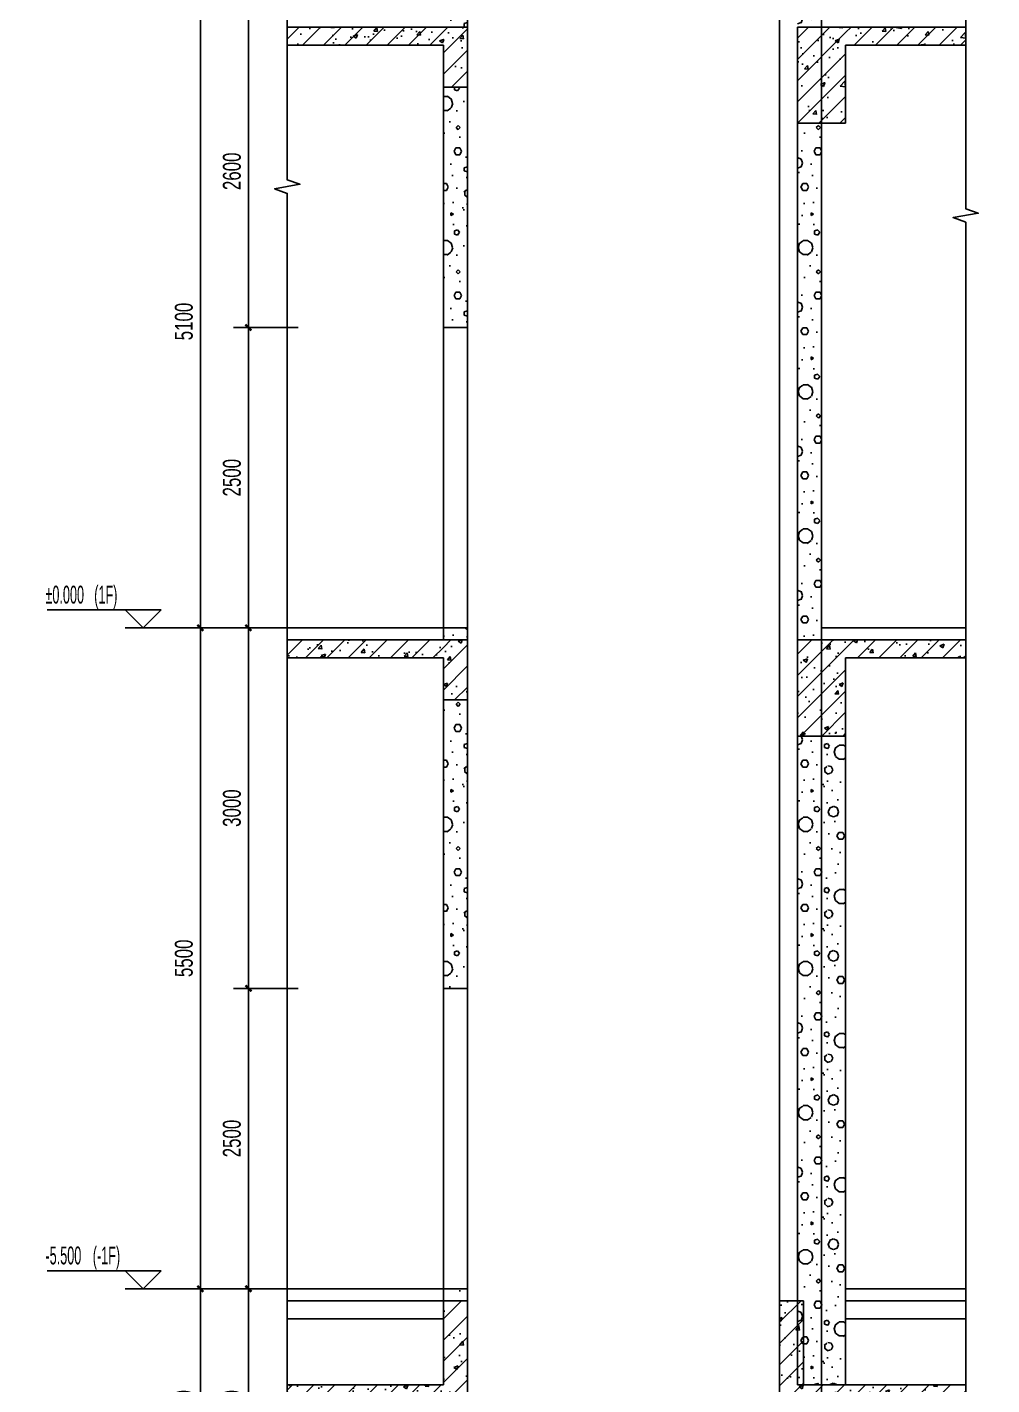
# Model space of a CAD drawing. Extents: x -26219 to 315419, y -160410 to -120810.
# Drawn here: x 294857 to 302892, y -148694 to -137394 of the extents above; entities that cross this region are included whole.
import ezdxf
from ezdxf.xclip import XClip

# ---------------------------------------------------------------- set-up
doc = ezdxf.new("R2010")
doc.units = 0
doc.header["$LTSCALE"] = 1000
doc.header["$MEASUREMENT"] = 0
doc.header["$XCLIPFRAME"] = 0
doc.linetypes.add('104-14# 核心筒$2$DOTE', pattern=[2.42, 2, -0.2, 0.02, -0.2])
for name, color, linetype in [('01-标注_尺寸', 124, 'Continuous'), ('01-标注_标高', 200, 'Continuous'), ('01-标注_符号', 200, 'Continuous'), ('02-TEXT_标注', 130, 'Continuous'), ('05-填充_天正', 26, 'Continuous'), ('104-13#14# B1核心筒$0$A-E_楼梯', 171, 'Continuous'), ('104-14# 核心筒$2$A_AXIS-轴线', 36, '104-14# 核心筒$2$DOTE'), ('A-C_窗', 140, 'Continuous'), ('A-SUR_保温', 222, 'Continuous'), ('A-SUR_看线', 231, 'Continuous'), ('A_AXIS-轴线', 36, 'Continuous'), ('A_STR-砌块墙', 121, 'Continuous'), ('A_STR-砼墙', 51, 'Continuous'), ('A_STR-砼柱', 51, 'Continuous')]:
    doc.layers.add(name, color=color, linetype=linetype)
doc.layers.add('B1幕墙$0$04-不打印_辅助线', color=165, linetype='Continuous', plot=False)
doc.styles.add('_TCH_DIM', font='ros.shx', dxfattribs={"width": 0.75, "bigfont": 'jd.shx'})
doc.styles.add('_TCH_DIM_T3', font='ros.shx', dxfattribs={"width": 0.705882, "bigfont": 'jd.shx'})
doc.dimstyles.new('_TCH_ARCH&&50', dxfattribs={"dimtxt": 148.75, "dimasz": 50, "dimexe": 125, "dimexo": 150, "dimgap": 63.125, "dimtad": 1, "dimdec": 0, "dimzin": 0, "dimdsep": 46, "dimtxsty": '_TCH_DIM_T3', "dimblk": 'ARCHTICK', "dimcen": 0.09, "dimclrt": 7, "dimazin": 2, "dimtfac": 1, "dimtdec": 0, "dimtix": 1, "dimtmove": 2, "dimatfit": 3, "dimfxl": 0, "dimtolj": 1, "dimtzin": 0, "dimarcsym": 0})
pattern_1 = [(0, (177, -183), (300, 600), [0, -600]), (0, (-174, -264), (300, 600), [0, -600]), (0, (21, -270), (300, 600), [0, -600]), (0, (234, -93), (300, 600), [0, -600]), (0, (-15, -300), (300, 600), [0, -600]), (0, (294, 285), (300, 600), [0, -600]), (0, (111, 237), (300, 600), [0, -600]), (0, (207, 162), (300, 600), [0, -600]), (0, (-282, 150), (300, 600), [0, -600]), (0, (12, 123), (300, 600), [0, -600]), (0, (-102, -30), (300, 600), [0, -600]), (0, (-96, -255), (300, 600), [0, -600]), (0, (129, -279), (300, 600), [0, -600]), (0, (294, -15), (300, 600), [0, -600]), (0, (-267, -108), (300, 600), [0, -600]), (0, (-216, -6), (300, 600), [0, -600]), (0, (18, -48), (300, 600), [0, -600]), (0, (-66, -135), (300, 600), [0, -600]), (0, (-114, 63), (300, 600), [0, -600]), (0, (-39, 288), (300, 600), [0, -600]), (0, (-243, -234), (300, 600), [0, -600]), (0, (87, 165), (300, 600), [0, -600]), (0, (-192, 174), (300, 600), [0, -600]), (0, (-240, 252), (300, 600), [0, -600]), (130.601294, (257.143, 97.143), (-1499.9999834, 1800.000008), [26.3416, -11037.111]), (18.43495, (214.29, 108.57), (1499.999994, 599.999996), [27.1052, -3767.6279]), (90, (214.3, 82.86), (300, 600), [25.7143, -1174.2857]), (161.56505, (240, 74.29), (-1500.000008, 599.999955), [27.1052, -3767.6279]), (53.130102, (240, 74.29), (300, 600), [28.5714, -2971.4285]), (135, (262.86, -231.43), (-300.00004, 599.99996), [24.2437, -1672.8126]), (45, (228.57, -231.43), (300, 600), [24.2437, -1672.8126]), (135, (245.71, -248.57), (-300.00004, 599.99996), [24.2437, -1672.8126]), (45, (245.71, -248.57), (300, 600), [24.2437, -1672.8126]), (116.56505, (-25.7, 171.43), (-5e-05, 1200), [31.9438, -638.8765]), (180, (-40, 200), (-300, 600), [34.2857, -565.7142]), (63.43495, (-88.57, 171.43), (3e-06, 1200), [31.9438, -638.8765]), (116.56505, (-74.3, 142.86), (-5e-05, 1200), [31.9438, -638.8765]), (0, (-74.3, 142.86), (300, 600), [34.2857, -565.7142]), (63.43495, (-40, 142.86), (3e-06, 1200), [31.9438, -638.8765]), (107.102728, (200, -31.429), (-899.9999656, 3000.0000048), [38.8613, -16282.9025]), (143.972626, (188.57, 5.714), (-5699.999928, 4199.999995), [38.8613, -8122.02]), (180, (157.14, 28.6), (-300, 600), [37.1429, -562.8571]), (36.027373, (88.57, 5.714), (5699.999958, 4199.999955), [38.8613, -8122.02]), (71.56505, (77.14, -28.57), (900.000005, 2999.999995), [36.1403, -3758.5928]), (107.102728, (88.571, -65.714), (-899.9999656, 3000.0000048), [38.8613, -16282.9025]), (143.972626, (120, -88.57), (-5699.999928, 4199.999995), [38.8613, -8122.02]), (0, (120, -88.6), (300, 600), [37.1429, -562.8571]), (36.027373, (157.143, -88.57), (5699.999958, 4199.999955), [38.8613, -8122.02]), (71.56505, (188.57, -65.71), (900.000005, 2999.999995), [36.1403, -3758.5928]), (150.255118, (205.714, 248.57), (-900.000002, 599.999993), [23.035, -4814.3196]), (90, (185.7, 237.14), (300, 600), [22.8571, -1177.1427]), (29.744881, (185.714, 237.14), (900, 599.999997), [23.035, -4814.3196]), (116.56505, (65.7, -177.14), (-5e-05, 1200), [31.9438, -638.8765]), (168.690067, (51.43, -148.57), (-2700.000002, 599.999985), [29.1373, -6089.6855]), (41.185925, (0, -162.857), (7499.9999546, 6599.9999423), [30.3718, -12725.802]), (90, (0, -191.43), (300, 600), [28.5714, -1171.4285]), (138.814074, (22.857, -211.429), (-7499.9998667, 6600.000042), [30.3718, -12725.802]), (16.699244, (22.857, -211.429), (9899.9999255, 2999.9999686), [29.8295, -12498.5375]), (60.945396, (51.43, -202.857), (299.9999992, 599.9999947), [29.4161, -12325.3395]), (109.983106, (-185.714, 74.286), (-1500.0000056, 4199.9999889), [33.442, -14012.1975]), (155.556045, (-197.143, 105.714), (-3900.0000149, 1799.9999626), [34.523, -14465.1315]), (24.443955, (-260, 105.714), (3900.000002, 1799.9999913), [34.523, -14465.1315]), (70.016893, (-271.429, 74.286), (1500.0000045, 4199.9999896), [33.442, -14012.1975]), (109.983106, (-260, 42.857), (-1500.0000056, 4199.9999889), [33.442, -14012.1975]), (160.016893, (-228.57, 31.43), (-1500.000001, 599.999973), [33.442, -6989.3775]), (19.983107, (-228.57, 31.43), (1499.999992, 599.999999), [33.442, -6989.3775]), (70.016893, (-197.143, 42.857), (1500.0000045, 4199.9999896), [33.442, -14012.1975]), (122.005383, (37.14, 20), (-300.00004, 599.999969), [26.9542, -5633.434]), (18.43495, (-2.86, 34.29), (1499.999994, 599.999996), [27.1052, -3767.6279]), (90, (-2.86, 8.57), (300, 600), [25.7143, -1174.2857]), (161.56505, (22.86, 0), (-1500.000008, 599.999955), [27.1052, -3767.6279]), (54.462322, (22.857, 0), (2099.999997, 2999.9999955), [24.5781, -10298.2115]), (116.56505, (-137.14, -125.7), (-5e-05, 1200), [31.9438, -638.8765]), (180, (-151.4, -97.14), (-300, 600), [31.4286, -568.5714]), (59.036243, (-200, -125.714), (300.000001, 599.999997), [33.3197, -6963.822]), (120.963756, (-182.857, -154.286), (-300.000041, 599.9999724), [33.3197, -6963.822]), (0, (-182.86, -154.3), (300, 600), [31.4286, -568.5714]), (63.43495, (-151.43, -154.3), (3e-06, 1200), [31.9438, -638.8765])]
pattern_2 = [(45, (0, 0), (-88.388348, 88.388348), []), (50, (0, 0), (358.6301, -31.37607), [37.5, -412.5]), (355, (0, 0), (-69.37567, 376.09607), [30, -330]), (100.4514, (29.9, -2.6), (289.2547, 344.71977), [31.8701, -350.57106]), (46.1842, (0, 100), (533.6205, -82.7595), [56.25, -618.75]), (96.6356, (44.47, 93.1), (467.33135, 487.0589), [47.8051, -525.8565]), (351.1842, (0, 100), (467.331, 487.0593), [45, -495]), (21, (50, 75), (298.45353, -201.30945), [37.5, -412.5]), (326, (50, 75), (121.65767, 362.57502), [30, -330]), (71.4514, (74.87, 58.22), (420.1113, 161.26525), [31.8701, -350.57106]), (37.5, (0, 0), (6.07993, 166.446927), [0, -326, 0, -335, 0, -331.25]), (7.5, (0, 0), (131.53477, 197.20586), [0, -191, 0, -318.5, 0, -126.25]), (327.5, (-111.5, 0), (266.91122, -11.277436), [0, -125, 0, -390, 0, -517.5]), (317.5, (-161.5, 0), (291.59308, 50.05249), [0, -162.5, 0, -259, 0, -367.5])]

# ---------------------------------------------------------------- blocks, each defined once
blk = doc.blocks.new('B1幕墙')
at = {"layer": 'B1幕墙$0$04-不打印_辅助线'}
blk.add_lwpolyline([(-19723, 110825), (-17951, 111952), (-14731, 106890), (-10015, 109890), (-6726, 109890), (-6726, 107690), (-6591, 107690), (-6591, 96729), (-3286, 91533), (-3400, 91461), (-610, 87073), (-44110, 59404), (-49480, 60532), (-116340, 165647), (-95570, 173812), (-95424, 173440), (-115742, 165453), (-49233, 60889), (-44187, 59829), (-1077, 87250), (-3868, 91637), (-3501, 91871)], dxfattribs=at)
blk = doc.blocks.new('104-13#14# B1核心筒')
at = {"layer": '104-13#14# B1核心筒$0$A-E_楼梯', "rotation": 57.54087654752239}
blk.add_blockref('B1幕墙', (289197.1, 8062.4), dxfattribs=at)
blk = doc.blocks.new('104-14# 核心筒')
at = {"layer": '104-14# 核心筒$2$A_AXIS-轴线'}
for p, q in [((-9370.1, 96800), (120259.9, 96800)), ((-24839, 16700), (120259.9, 16700)), ((-24839, 11750), (120259.9, 11750))]:
    blk.add_line(p, q, dxfattribs=at)
blk = doc.blocks.new('_ArchTick')
at = {"color": 0, "linetype": 'ByBlock', "const_width": 0.4}
blk.add_lwpolyline([(-0.5, -0.5), (0.5, 0.5)], dxfattribs=at)
blk = doc.blocks.new('*D973')
at = {"layer": '01-标注_尺寸', "color": 0, "lineweight": -2, "transparency": 16777216}
for p, q in [((296715, -147894), (296175, -147894)), ((296300, -149894), (296300, -147894)), ((296715, -149894), (296175, -149894))]:
    blk.add_line(p, q, dxfattribs=at)
at = {"layer": 'Defpoints', "color": 0, "transparency": 16777216}
for p in [(296300, -147894), (296865, -147894), (296865, -149894)]:
    blk.add_point(p, dxfattribs=at)
at = {"layer": '01-标注_尺寸', "color": 0, "lineweight": -2, "transparency": 16777216, "xscale": 50, "yscale": 50, "zscale": 50}
for p, rotation in [((296300, -147894), 90), ((296300, -149894), 270)]:
    blk.add_blockref('_ArchTick', p, dxfattribs=dict(at, rotation=rotation))
at = {"layer": '01-标注_尺寸', "color": 7, "transparency": 16777216, "insert": (296163, -148894), "char_height": 148.8, "attachment_point": 5, "rotation": 90, "style": '_TCH_DIM_T3'}
blk.add_mtext('\\A1;2000', dxfattribs=at)
blk = doc.blocks.new('*D974')
at = {"layer": '01-标注_尺寸', "color": 0, "lineweight": -2, "transparency": 16777216}
for p, q in [((296715, -142394), (296175, -142394)), ((296300, -147894), (296300, -142394)), ((296715, -147894), (296175, -147894))]:
    blk.add_line(p, q, dxfattribs=at)
at = {"layer": 'Defpoints', "color": 0, "transparency": 16777216}
for p in [(296300, -142394), (296865, -142394), (296865, -147894)]:
    blk.add_point(p, dxfattribs=at)
at = {"layer": '01-标注_尺寸', "color": 0, "lineweight": -2, "transparency": 16777216, "xscale": 50, "yscale": 50, "zscale": 50}
for p, rotation in [((296300, -142394), 90), ((296300, -147894), 270)]:
    blk.add_blockref('_ArchTick', p, dxfattribs=dict(at, rotation=rotation))
at = {"layer": '01-标注_尺寸', "color": 7, "transparency": 16777216, "insert": (296163, -145144), "char_height": 148.8, "attachment_point": 5, "rotation": 90, "style": '_TCH_DIM_T3'}
blk.add_mtext('\\A1;5500', dxfattribs=at)
blk = doc.blocks.new('*D975')
at = {"layer": '01-标注_尺寸', "color": 0, "lineweight": -2, "transparency": 16777216}
for p, q in [((296715, -137294), (296175, -137294)), ((296300, -142394), (296300, -137294)), ((296715, -142394), (296175, -142394))]:
    blk.add_line(p, q, dxfattribs=at)
at = {"layer": 'Defpoints', "color": 0, "transparency": 16777216}
for p in [(296300, -137294), (296865, -137294), (296865, -142394)]:
    blk.add_point(p, dxfattribs=at)
at = {"layer": '01-标注_尺寸', "color": 0, "lineweight": -2, "transparency": 16777216, "xscale": 50, "yscale": 50, "zscale": 50}
for p, rotation in [((296300, -137294), 90), ((296300, -142394), 270)]:
    blk.add_blockref('_ArchTick', p, dxfattribs=dict(at, rotation=rotation))
at = {"layer": '01-标注_尺寸', "color": 7, "transparency": 16777216, "insert": (296163, -139844), "char_height": 148.8, "attachment_point": 5, "rotation": 90, "style": '_TCH_DIM_T3'}
blk.add_mtext('\\A1;5100', dxfattribs=at)
blk = doc.blocks.new('*D979')
at = {"layer": '01-标注_尺寸', "color": 0, "lineweight": -2, "transparency": 16777216}
for p, q in [((297115, -147894), (296575, -147894)), ((296700, -149894), (296700, -147894)), ((297115, -149894), (296575, -149894))]:
    blk.add_line(p, q, dxfattribs=at)
at = {"layer": 'Defpoints', "color": 0, "transparency": 16777216}
for p in [(296700, -147894), (297265, -147894), (297265, -149894)]:
    blk.add_point(p, dxfattribs=at)
at = {"layer": '01-标注_尺寸', "color": 0, "lineweight": -2, "transparency": 16777216, "xscale": 50, "yscale": 50, "zscale": 50}
for p, rotation in [((296700, -147894), 90), ((296700, -149894), 270)]:
    blk.add_blockref('_ArchTick', p, dxfattribs=dict(at, rotation=rotation))
at = {"layer": '01-标注_尺寸', "color": 7, "transparency": 16777216, "insert": (296563, -148894), "char_height": 148.8, "attachment_point": 5, "rotation": 90, "style": '_TCH_DIM_T3'}
blk.add_mtext('\\A1;2000', dxfattribs=at)
blk = doc.blocks.new('*D980')
at = {"layer": '01-标注_尺寸', "color": 0, "lineweight": -2, "transparency": 16777216}
for p, q in [((297115, -145394), (296575, -145394)), ((296700, -147894), (296700, -145394)), ((297115, -147894), (296575, -147894))]:
    blk.add_line(p, q, dxfattribs=at)
at = {"layer": 'Defpoints', "color": 0, "transparency": 16777216}
for p in [(296700, -145394), (297265, -145394), (297265, -147894)]:
    blk.add_point(p, dxfattribs=at)
at = {"layer": '01-标注_尺寸', "color": 0, "lineweight": -2, "transparency": 16777216, "xscale": 50, "yscale": 50, "zscale": 50}
for p, rotation in [((296700, -145394), 90), ((296700, -147894), 270)]:
    blk.add_blockref('_ArchTick', p, dxfattribs=dict(at, rotation=rotation))
at = {"layer": '01-标注_尺寸', "color": 7, "transparency": 16777216, "insert": (296563, -146644), "char_height": 148.8, "attachment_point": 5, "rotation": 90, "style": '_TCH_DIM_T3'}
blk.add_mtext('\\A1;2500', dxfattribs=at)
blk = doc.blocks.new('*D981')
at = {"layer": '01-标注_尺寸', "color": 0, "lineweight": -2, "transparency": 16777216}
for p, q in [((297115, -142394), (296575, -142394)), ((296700, -145394), (296700, -142394)), ((297115, -145394), (296575, -145394))]:
    blk.add_line(p, q, dxfattribs=at)
at = {"layer": 'Defpoints', "color": 0, "transparency": 16777216}
for p in [(296700, -142394), (297265, -142394), (297265, -145394)]:
    blk.add_point(p, dxfattribs=at)
at = {"layer": '01-标注_尺寸', "color": 0, "lineweight": -2, "transparency": 16777216, "xscale": 50, "yscale": 50, "zscale": 50}
for p, rotation in [((296700, -142394), 90), ((296700, -145394), 270)]:
    blk.add_blockref('_ArchTick', p, dxfattribs=dict(at, rotation=rotation))
at = {"layer": '01-标注_尺寸', "color": 7, "transparency": 16777216, "insert": (296563, -143894), "char_height": 148.8, "attachment_point": 5, "rotation": 90, "style": '_TCH_DIM_T3'}
blk.add_mtext('\\A1;3000', dxfattribs=at)
blk = doc.blocks.new('*D982')
at = {"layer": '01-标注_尺寸', "color": 0, "lineweight": -2, "transparency": 16777216}
for p, q in [((297115, -139894), (296575, -139894)), ((296700, -142394), (296700, -139894)), ((297115, -142394), (296575, -142394))]:
    blk.add_line(p, q, dxfattribs=at)
at = {"layer": 'Defpoints', "color": 0, "transparency": 16777216}
for p in [(296700, -139894), (297265, -139894), (297265, -142394)]:
    blk.add_point(p, dxfattribs=at)
at = {"layer": '01-标注_尺寸', "color": 0, "lineweight": -2, "transparency": 16777216, "xscale": 50, "yscale": 50, "zscale": 50}
for p, rotation in [((296700, -139894), 90), ((296700, -142394), 270)]:
    blk.add_blockref('_ArchTick', p, dxfattribs=dict(at, rotation=rotation))
at = {"layer": '01-标注_尺寸', "color": 7, "transparency": 16777216, "insert": (296563, -141144), "char_height": 148.8, "attachment_point": 5, "rotation": 90, "style": '_TCH_DIM_T3'}
blk.add_mtext('\\A1;2500', dxfattribs=at)
blk = doc.blocks.new('*D983')
at = {"layer": '01-标注_尺寸', "color": 0, "lineweight": -2, "transparency": 16777216}
for p, q in [((297115, -137294), (296575, -137294)), ((296700, -139894), (296700, -137294)), ((297115, -139894), (296575, -139894))]:
    blk.add_line(p, q, dxfattribs=at)
at = {"layer": 'Defpoints', "color": 0, "transparency": 16777216}
for p in [(296700, -137294), (297265, -137294), (297265, -139894)]:
    blk.add_point(p, dxfattribs=at)
at = {"layer": '01-标注_尺寸', "color": 0, "lineweight": -2, "transparency": 16777216, "xscale": 50, "yscale": 50, "zscale": 50}
for p, rotation in [((296700, -137294), 90), ((296700, -139894), 270)]:
    blk.add_blockref('_ArchTick', p, dxfattribs=dict(at, rotation=rotation))
at = {"layer": '01-标注_尺寸', "color": 7, "transparency": 16777216, "insert": (296563, -138594), "char_height": 148.8, "attachment_point": 5, "rotation": 90, "style": '_TCH_DIM_T3'}
blk.add_mtext('\\A1;2600', dxfattribs=at)

msp = doc.modelspace()

# ---------------------------------------------------------------- hatches: boundary and pattern name
at = {"layer": '05-填充_天正'}
h = msp.add_hatch(dxfattribs=at)
h.set_pattern_fill('加气混凝土', color=256, scale=50, style=0)
h.set_pattern_definition(pattern_1)
h.paths.add_polyline_path([(301273.7, -137394.1), (301473.7, -137394.1), (301473.7, -133694.1), (301273.7, -133694.1)])
h = msp.add_hatch(dxfattribs=at)
h.set_pattern_fill('加气混凝土', color=256, scale=50, style=0)
h.set_pattern_definition(pattern_1)
h.paths.add_polyline_path([(298323.7, -137394.1), (298523.7, -137394.1), (298523.7, -137294.1), (298323.7, -137294.1)])
h = msp.add_hatch(dxfattribs=at)
h.set_pattern_fill('钢筋混凝土', color=256, scale=50, style=0)
h.set_pattern_definition(pattern_2)
h.paths.add_polyline_path([(298323.7, -137544.1), (298323.7, -137394.1), (297023.7, -137394.1), (297023.7, -137544.1)])
h = msp.add_hatch(dxfattribs=at)
h.set_pattern_fill('钢筋混凝土', color=256, scale=50, style=0)
h.set_pattern_definition(pattern_2)
h.paths.add_polyline_path([(298323.7, -137894.1), (298523.7, -137894.1), (298523.7, -137394.1), (298323.7, -137394.1)])
h = msp.add_hatch(dxfattribs=at)
h.set_pattern_fill('钢筋混凝土', color=256, scale=50, style=0)
h.set_pattern_definition(pattern_2)
h.paths.add_polyline_path([(301273.7, -138194.1), (301673.7, -138194.1), (301673.7, -137394.1), (301273.7, -137394.1)])
h = msp.add_hatch(dxfattribs=at)
h.set_pattern_fill('钢筋混凝土', color=256, scale=50, style=0)
h.set_pattern_definition(pattern_2)
h.paths.add_polyline_path([(301673.7, -137394.1), (301673.7, -137544.1), (302673.7, -137544.1), (302673.7, -137394.1)])
h = msp.add_hatch(dxfattribs=at)
h.set_pattern_fill('加气混凝土', color=256, scale=50, style=0)
h.set_pattern_definition(pattern_1)
h.paths.add_polyline_path([(298523.7, -137894.1), (298323.7, -137894.1), (298323.7, -139894.1), (298523.7, -139894.1)])
h = msp.add_hatch(dxfattribs=at)
h.set_pattern_fill('加气混凝土', color=256, scale=50, style=0)
h.set_pattern_definition(pattern_1)
h.paths.add_polyline_path([(301273.7, -142494.1), (301473.7, -142494.1), (301473.7, -138194.1), (301273.7, -138194.1)])
h = msp.add_hatch(dxfattribs=at)
h.set_pattern_fill('加气混凝土', color=256, scale=50, style=0)
h.set_pattern_definition(pattern_1)
h.paths.add_polyline_path([(298323.7, -142494.1), (298523.7, -142494.1), (298523.7, -142394.1), (298323.7, -142394.1)])
h = msp.add_hatch(dxfattribs=at)
h.set_pattern_fill('钢筋混凝土', color=256, scale=50, style=0)
h.set_pattern_definition(pattern_2)
h.paths.add_polyline_path([(298323.7, -142644.1), (298323.7, -142494.1), (297023.7, -142494.1), (297023.7, -142644.1)])
h = msp.add_hatch(dxfattribs=at)
h.set_pattern_fill('钢筋混凝土', color=256, scale=50, style=0)
h.set_pattern_definition(pattern_2)
h.paths.add_polyline_path([(298323.7, -142994.1), (298523.7, -142994.1), (298523.7, -142494.1), (298323.7, -142494.1)])
h = msp.add_hatch(dxfattribs=at)
h.set_pattern_fill('钢筋混凝土', color=256, scale=50, style=0)
h.set_pattern_definition(pattern_2)
h.paths.add_polyline_path([(301273.7, -143294.1), (301673.7, -143294.1), (301673.7, -142494.1), (301273.7, -142494.1)])
h = msp.add_hatch(dxfattribs=at)
h.set_pattern_fill('钢筋混凝土', color=256, scale=50, style=0)
h.set_pattern_definition(pattern_2)
h.paths.add_polyline_path([(301673.7, -142494.1), (301673.7, -142644.1), (302673.7, -142644.1), (302673.7, -142494.1)])
h = msp.add_hatch(dxfattribs=at)
h.set_pattern_fill('加气混凝土', color=256, scale=50, style=0)
h.set_pattern_definition(pattern_1)
h.paths.add_polyline_path([(298523.7, -142994.1), (298323.7, -142994.1), (298323.7, -145394.1), (298523.7, -145394.1)])
h = msp.add_hatch(dxfattribs=at)
h.set_pattern_fill('加气混凝土', color=256, scale=50, style=0)
h.set_pattern_definition(pattern_1)
h.paths.add_polyline_path([(301673.7, -143294.1), (301273.7, -143294.1), (301273.7, -148694.1), (301673.7, -148694.1)])
h = msp.add_hatch(dxfattribs=at)
h.set_pattern_fill('加气混凝土', color=256, scale=50, style=0)
h.set_pattern_definition(pattern_1)
h.paths.add_polyline_path([(298523.7, -147994.1), (298523.7, -147894.1), (298323.7, -147894.1), (298323.7, -147994.1)])
h = msp.add_hatch(dxfattribs=at)
h.set_pattern_fill('钢筋混凝土', color=256, scale=50, style=0)
h.set_pattern_definition([(45, (0, 600), (-88.388348, 88.388348), []), (50, (0, 600), (358.6301, -31.37607), [37.5, -412.5]), (355, (0, 600), (-69.37567, 376.09607), [30, -330]), (100.4514, (29.9, 597.4), (289.2547, 344.71977), [31.8701, -350.57106]), (46.1842, (0, 700), (533.6205, -82.7595), [56.25, -618.75]), (96.6356, (44.47, 693.1), (467.33135, 487.0589), [47.8051, -525.8565]), (351.1842, (0, 700), (467.331, 487.0593), [45, -495]), (21, (50, 675), (298.45353, -201.30945), [37.5, -412.5]), (326, (50, 675), (121.65767, 362.57502), [30, -330]), (71.4514, (74.87, 658.22), (420.1113, 161.26525), [31.8701, -350.57106]), (37.5, (0, 600), (6.07993, 166.446927), [0, -326, 0, -335, 0, -331.25]), (7.5, (0, 600), (131.53477, 197.20586), [0, -191, 0, -318.5, 0, -126.25]), (327.5, (-111.5, 600), (266.91122, -11.277436), [0, -125, 0, -390, 0, -517.5]), (317.5, (-161.5, 600), (291.59308, 50.05249), [0, -162.5, 0, -259, 0, -367.5])])
h.paths.add_polyline_path([(302673.7, -148694.1), (301323.7, -148694.1), (301323.7, -147994.1), (301123.7, -147994.1), (301123.7, -149894.1), (298523.7, -149894.1), (298523.7, -147994.1), (298323.7, -147994.1), (298323.7, -148694.1), (297023.7, -148694.1), (297023.7, -149394.1), (297304.1, -149394.1), (297823.7, -150594.1), (301823.7, -150594.1), (302343.3, -149394.1), (302673.7, -149394.1)])

# ---------------------------------------------------------------- linework, layer by layer
msp.add_line((298523.7, -147894.1), (298523.7, -128294.1))
at = {"layer": '01-标注_标高'}
for p, q in [((295975, -142244.1), (295025, -142244.1)), ((295825, -142394.1), (295675, -142244.1)), ((295825, -142394.1), (295975, -142244.1)), ((296175, -142394.1), (295675, -142394.1)), ((295975, -147744.1), (295025, -147744.1)), ((295825, -147894.1), (295675, -147744.1)), ((295825, -147894.1), (295975, -147744.1)), ((296175, -147894.1), (295675, -147894.1))]:
    msp.add_line(p, q, dxfattribs=at)
at = {"layer": '01-标注_符号'}
for points in [[(297023.7, -149810.7), (297023.7, -138777.4), (296918.7, -138739.2), (297128.7, -138702.1), (297023.7, -138664.9), (297023.7, -127631.6)], [(302673.7, -149928.6), (302673.7, -139017.6), (302568.7, -138979.4), (302778.7, -138942.3), (302673.7, -138905.1), (302673.7, -127994.1)]]:
    msp.add_lwpolyline(points, dxfattribs=at)
at = {"layer": 'A-C_窗'}
for p, q in [((298323.7, -139894.1), (298323.7, -142394.1)), ((298523.7, -142394.1), (298523.7, -139894.1)), ((298323.7, -145394.1), (298323.7, -147894.1)), ((298523.7, -147894.1), (298523.7, -145394.1))]:
    msp.add_line(p, q, dxfattribs=at)
at = {"layer": 'A-SUR_保温'}
for p, q in [((297023.7, -142394.1), (298323.7, -142394.1)), ((301473.7, -142394.1), (302673.7, -142394.1)), ((297023.7, -147894.1), (298323.7, -147894.1)), ((301673.7, -147894.1), (302673.7, -147894.1))]:
    msp.add_line(p, q, dxfattribs=at)
at = {"layer": 'A-SUR_看线'}
msp.add_line((301123.7, -127894.1), (301123.7, -149894.1), dxfattribs=at)
at = {"layer": 'A_AXIS-轴线'}
msp.add_line((301473.7, -150194.1), (301473.7, -127694.1), dxfattribs=at)
at = {"layer": 'A_STR-砌块墙'}
for p, q in [((298323.7, -137894.1), (298323.7, -139894.1)), ((298523.7, -139894.1), (298523.7, -137894.1)), ((301273.7, -138194.1), (301273.7, -142494.1)), ((301473.7, -138194.1), (301473.7, -142494.1)), ((298323.7, -139894.1), (298523.7, -139894.1)), ((298523.7, -142394.1), (298323.7, -142394.1)), ((298323.7, -142394.1), (298323.7, -142494.1)), ((298523.7, -142494.1), (298523.7, -142394.1)), ((298323.7, -142994.1), (298323.7, -145394.1)), ((298523.7, -145394.1), (298523.7, -142994.1)), ((301273.7, -143294.1), (301273.7, -148694.1)), ((301673.7, -143294.1), (301673.7, -148694.1)), ((298323.7, -145394.1), (298523.7, -145394.1)), ((298523.7, -147894.1), (298323.7, -147894.1)), ((298323.7, -147894.1), (298323.7, -147994.1)), ((298523.7, -147994.1), (298523.7, -147894.1)), ((298323.7, -147994.1), (298523.7, -147994.1)), ((301673.7, -148694.1), (301273.7, -148694.1))]:
    msp.add_line(p, q, dxfattribs=at)
at = {"layer": 'A_STR-砼墙'}
for p, q in [((297023.7, -137394.1), (298323.7, -137394.1)), ((297023.7, -137394.1), (297023.7, -137544.1)), ((301673.7, -137394.1), (302673.7, -137394.1)), ((302673.7, -137394.1), (302673.7, -137544.1)), ((297023.7, -137544.1), (298323.7, -137544.1)), ((301673.7, -137544.1), (302673.7, -137544.1)), ((297023.7, -142494.1), (298323.7, -142494.1)), ((297023.7, -142494.1), (297023.7, -142644.1)), ((301673.7, -142494.1), (302673.7, -142494.1)), ((302673.7, -142494.1), (302673.7, -142644.1)), ((297023.7, -142644.1), (298323.7, -142644.1)), ((301673.7, -142644.1), (302673.7, -142644.1)), ((297023.7, -147994.1), (298323.7, -147994.1)), ((301673.7, -147994.1), (302673.7, -147994.1)), ((302673.7, -147994.1), (302673.7, -148144.1)), ((297023.7, -148144.1), (298323.7, -148144.1)), ((301673.7, -148144.1), (302673.7, -148144.1))]:
    msp.add_line(p, q, dxfattribs=at)
at = {"layer": 'A_STR-砼柱'}
for p, q in [((298523.7, -137394.1), (298323.7, -137394.1)), ((298523.7, -137894.1), (298523.7, -137394.1)), ((301673.7, -137394.1), (301273.7, -137394.1)), ((301273.7, -137394.1), (301273.7, -138194.1)), ((298323.7, -137544.1), (298323.7, -137894.1)), ((301673.7, -138194.1), (301673.7, -137544.1)), ((298323.7, -137894.1), (298523.7, -137894.1)), ((301273.7, -138194.1), (301673.7, -138194.1)), ((298523.7, -142494.1), (298323.7, -142494.1)), ((298523.7, -142994.1), (298523.7, -142494.1)), ((301673.7, -142494.1), (301273.7, -142494.1)), ((301273.7, -142494.1), (301273.7, -143294.1)), ((298323.7, -142644.1), (298323.7, -142994.1)), ((301673.7, -143294.1), (301673.7, -142644.1)), ((298323.7, -142994.1), (298523.7, -142994.1)), ((301273.7, -143294.1), (301673.7, -143294.1)), ((298523.7, -147994.1), (298323.7, -147994.1)), ((298323.7, -147994.1), (298323.7, -148694.1)), ((298523.7, -149894.1), (298523.7, -147994.1)), ((301123.7, -149894.1), (301123.7, -147994.1)), ((301123.7, -147994.1), (301323.7, -147994.1)), ((301323.7, -147994.1), (301323.7, -148694.1)), ((297023.7, -148694.1), (298323.7, -148694.1)), ((302673.7, -148694.1), (301323.7, -148694.1))]:
    msp.add_line(p, q, dxfattribs=at)

# ---------------------------------------------------------------- block references
ref = msp.add_blockref('104-13#14# B1核心筒', (83110.6, -136819.8))
XClip(ref).set_block_clipping_path([(166599.9946633652, -1823.14907876), (171999.9946633652, 8745.6171003908)])
ref = msp.add_blockref('104-14# 核心筒', (243788.7, -236343.4))
XClip(ref).set_block_clipping_path([(32000, 95800), (42400, 107298.7390783391)])
ref = msp.add_blockref('104-14# 核心筒', (201591, -159600))
XClip(ref).set_block_clipping_path([(32000, 6700), (42400, 18198.7390783391)])

# ---------------------------------------------------------------- texts
at = {"layer": '02-TEXT_标注', "style": '_TCH_DIM', "width": 0.529412}
for s, p in [('%%P0.000', (295010, -142191.6)), ('(1F)', (295416.2, -142191.6)), ('-5.500', (295010, -147691.6)), ('(-1F)', (295404.1, -147691.6))]:
    msp.add_text(s, height=148.75, dxfattribs=at).set_placement(p)

# ---------------------------------------------------------------- dimensions: what is measured, and where the dimension line sits
at = {"layer": '01-标注_尺寸'}
for p1, p2, picture, middle in [((296864.6, -142394.1), (296864.6, -137294.1), '*D975', (296162.5, -139844.1)), ((297264.6, -139894.1), (297264.6, -137294.1), '*D983', (296562.5, -138594.1)), ((297264.6, -142394.1), (297264.6, -139894.1), '*D982', (296562.5, -141144.1)), ((296864.6, -147894.1), (296864.6, -142394.1), '*D974', (296162.5, -145144.1)), ((297264.6, -145394.1), (297264.6, -142394.1), '*D981', (296562.5, -143894.1)), ((297264.6, -147894.1), (297264.6, -145394.1), '*D980', (296562.5, -146644.1)), ((296864.6, -149894.1), (296864.6, -147894.1), '*D973', (296162.5, -148894.1)), ((297264.6, -149894.1), (297264.6, -147894.1), '*D979', (296562.5, -148894.1))]:
    dim = msp.add_aligned_dim(p1=p1, p2=p2, distance=564.6, dimstyle='_TCH_ARCH&&50', dxfattribs=at)
    dim.commit()
    dim.dimension.update_dxf_attribs({"geometry": picture, "text_midpoint": middle})

doc.saveas('drawing.dxf')
